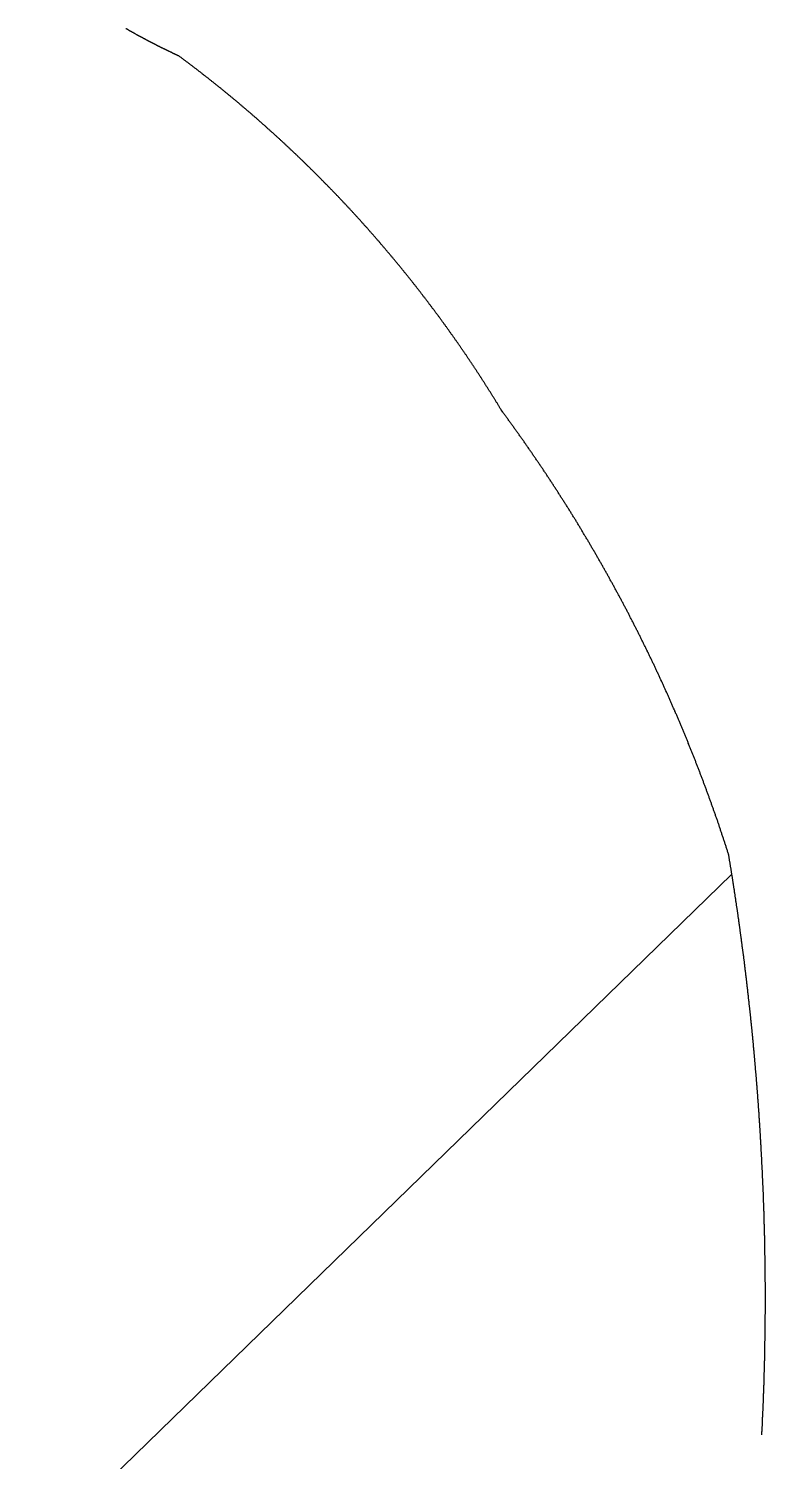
# Model space of a CAD drawing. Header units: millimetres. Extents: x 341926 to 344122, y 7366456 to 7369032.
# Drawn here: x 343825.4 to 343902.1, y 7367059.8 to 7367209.1 of the extents above; entities that cross this region are included whole.
import ezdxf

# ---------------------------------------------------------------- set-up
doc = ezdxf.new("R2010")
doc.units = ezdxf.units.MM
doc.layers.add('ESTRADA DO MORRO GRANDE - 29_12_20 - V12', color=7, linetype='Continuous')

msp = doc.modelspace()

# ---------------------------------------------------------------- linework, layer by layer
at = {"layer": 'ESTRADA DO MORRO GRANDE - 29_12_20 - V12'}
msp.add_lwpolyline([(343901.79, 7367062.52), (343901.79, 7367062.6), (343901.8, 7367062.68), (343901.8, 7367062.76), (343901.8, 7367062.84), (343901.81, 7367062.92), (343901.81, 7367062.99), (343901.82, 7367063.07), (343901.82, 7367063.15), (343901.82, 7367063.23), (343901.83, 7367063.31), (343901.83, 7367063.39), (343901.84, 7367063.47), (343901.84, 7367063.55), (343901.84, 7367063.63), (343901.85, 7367063.71), (343901.85, 7367063.79), (343901.85, 7367063.87), (343901.86, 7367063.95), (343901.86, 7367064.02), (343901.86, 7367064.1), (343901.87, 7367064.18), (343901.87, 7367064.26), (343901.87, 7367064.34), (343901.88, 7367064.42), (343901.88, 7367064.5), (343901.89, 7367064.58), (343901.89, 7367064.66), (343901.89, 7367064.74), (343901.9, 7367064.82), (343901.9, 7367064.9), (343901.9, 7367064.97), (343901.91, 7367065.05), (343901.91, 7367065.13), (343901.91, 7367065.21), (343901.92, 7367065.29), (343901.92, 7367065.37), (343901.92, 7367065.45), (343901.93, 7367065.53), (343901.93, 7367065.61), (343901.93, 7367065.69), (343901.93, 7367065.77), (343901.94, 7367065.85), (343901.94, 7367065.93), (343901.94, 7367066), (343901.95, 7367066.08), (343901.95, 7367066.16), (343901.95, 7367066.24), (343901.96, 7367066.32), (343901.96, 7367066.4), (343901.96, 7367066.48), (343901.96, 7367066.56), (343901.97, 7367066.64), (343901.97, 7367066.72), (343901.97, 7367066.8), (343901.98, 7367066.88), (343901.98, 7367066.96), (343901.98, 7367067.04), (343901.98, 7367067.11), (343901.99, 7367067.19), (343901.99, 7367067.27), (343901.99, 7367067.35), (343901.99, 7367067.43), (343902, 7367067.51), (343902, 7367067.59), (343902, 7367067.67), (343902.01, 7367067.75), (343902.01, 7367067.83), (343902.01, 7367067.91), (343902.01, 7367067.99), (343902.02, 7367068.07), (343902.02, 7367068.15), (343902.02, 7367068.22), (343902.02, 7367068.3), (343902.02, 7367068.38), (343902.03, 7367068.46), (343902.03, 7367068.54), (343902.03, 7367068.62), (343902.03, 7367068.7), (343902.04, 7367068.78), (343902.04, 7367068.86), (343902.04, 7367068.94), (343902.04, 7367069.02), (343902.05, 7367069.1), (343902.05, 7367069.18), (343902.05, 7367069.26), (343902.05, 7367069.34), (343902.05, 7367069.41), (343902.06, 7367069.49), (343902.06, 7367069.57), (343902.06, 7367069.65), (343902.06, 7367069.73), (343902.06, 7367069.81), (343902.07, 7367069.89), (343902.07, 7367069.97), (343902.07, 7367070.05), (343902.07, 7367070.13), (343902.07, 7367070.21), (343902.08, 7367070.29), (343902.08, 7367070.37), (343902.08, 7367070.45), (343902.08, 7367070.53), (343902.08, 7367070.6), (343902.08, 7367070.68), (343902.09, 7367070.76), (343902.09, 7367070.84), (343902.09, 7367070.92), (343902.09, 7367071), (343902.09, 7367071.08), (343902.09, 7367071.16), (343902.1, 7367071.24), (343902.1, 7367071.32), (343902.1, 7367071.4), (343902.1, 7367071.48), (343902.1, 7367071.56), (343902.1, 7367071.64), (343902.1, 7367071.72), (343902.11, 7367071.79), (343902.11, 7367071.87), (343902.11, 7367071.95), (343902.11, 7367072.03), (343902.11, 7367072.11), (343902.11, 7367072.19), (343902.11, 7367072.27), (343902.12, 7367072.35), (343902.12, 7367072.43), (343902.12, 7367072.51), (343902.12, 7367072.59), (343902.12, 7367072.67), (343902.12, 7367072.75), (343902.12, 7367072.83), (343902.12, 7367072.91), (343902.12, 7367072.99), (343902.13, 7367073.06), (343902.13, 7367073.14), (343902.13, 7367073.22), (343902.13, 7367073.3), (343902.13, 7367073.38), (343902.13, 7367073.46), (343902.13, 7367073.54), (343902.13, 7367073.62), (343902.13, 7367073.7), (343902.13, 7367073.78), (343902.13, 7367073.86), (343902.14, 7367073.94), (343902.14, 7367074.02), (343902.14, 7367074.1), (343902.14, 7367074.18), (343902.14, 7367074.26), (343902.14, 7367074.33), (343902.14, 7367074.41), (343902.14, 7367074.49), (343902.14, 7367074.57), (343902.14, 7367074.65), (343902.14, 7367074.73), (343902.14, 7367074.81), (343902.14, 7367074.89), (343902.14, 7367074.97), (343902.14, 7367075.05), (343902.15, 7367075.13), (343902.15, 7367075.21), (343902.15, 7367075.29), (343902.15, 7367075.37), (343902.15, 7367075.45), (343902.15, 7367075.53), (343902.15, 7367075.61), (343902.15, 7367075.68), (343902.15, 7367075.76), (343902.15, 7367075.84), (343902.15, 7367075.92), (343902.15, 7367076), (343902.15, 7367076.08), (343902.15, 7367076.16), (343902.15, 7367076.24), (343902.15, 7367076.32), (343902.15, 7367076.4), (343902.15, 7367076.48), (343902.15, 7367076.56), (343902.15, 7367076.64), (343902.15, 7367076.72), (343902.15, 7367076.8), (343902.15, 7367076.88), (343902.15, 7367076.96), (343902.15, 7367077.04), (343902.15, 7367077.11), (343902.15, 7367077.19), (343902.15, 7367077.27), (343902.15, 7367077.35), (343902.15, 7367077.43), (343902.15, 7367077.51), (343902.15, 7367077.59), (343902.15, 7367077.67), (343902.15, 7367077.75), (343902.15, 7367077.83), (343902.15, 7367077.91), (343902.15, 7367077.99), (343902.15, 7367078.07), (343902.15, 7367078.15), (343902.15, 7367078.23), (343902.15, 7367078.31), (343902.15, 7367078.39), (343902.14, 7367078.46), (343902.14, 7367078.54), (343902.14, 7367078.62), (343902.14, 7367078.7), (343902.14, 7367078.78), (343902.14, 7367078.86), (343902.14, 7367078.94), (343902.14, 7367079.02), (343902.14, 7367079.1), (343902.14, 7367079.18), (343902.14, 7367079.26), (343902.14, 7367079.34), (343902.14, 7367079.42), (343902.14, 7367079.5), (343902.14, 7367079.58), (343902.14, 7367079.66), (343902.13, 7367079.74), (343902.13, 7367079.82), (343902.13, 7367079.89), (343902.13, 7367079.97), (343902.13, 7367080.05), (343902.13, 7367080.13), (343902.13, 7367080.21), (343902.13, 7367080.29), (343902.13, 7367080.37), (343902.13, 7367080.45), (343902.12, 7367080.53), (343902.12, 7367080.61), (343902.12, 7367080.69), (343902.12, 7367080.77), (343902.12, 7367080.85), (343902.12, 7367080.93), (343902.12, 7367081.01), (343902.12, 7367081.09), (343902.12, 7367081.17), (343902.11, 7367081.25), (343902.11, 7367081.32), (343902.11, 7367081.4), (343902.11, 7367081.48), (343902.11, 7367081.56), (343902.11, 7367081.64), (343902.11, 7367081.72), (343902.1, 7367081.8), (343902.1, 7367081.88), (343902.1, 7367081.96), (343902.1, 7367082.04), (343902.1, 7367082.12), (343902.1, 7367082.2), (343902.1, 7367082.28), (343902.09, 7367082.36), (343902.09, 7367082.44), (343902.09, 7367082.52), (343902.09, 7367082.6), (343902.09, 7367082.68), (343902.09, 7367082.75), (343902.08, 7367082.83), (343902.08, 7367082.91), (343902.08, 7367082.99), (343902.08, 7367083.07), (343902.08, 7367083.15), (343902.08, 7367083.23), (343902.07, 7367083.31), (343902.07, 7367083.39), (343902.07, 7367083.47), (343902.07, 7367083.55), (343902.07, 7367083.63), (343902.06, 7367083.71), (343902.06, 7367083.79), (343902.06, 7367083.87), (343902.06, 7367083.95), (343902.06, 7367084.03), (343902.05, 7367084.11), (343902.05, 7367084.18), (343902.05, 7367084.26), (343902.05, 7367084.34), (343902.05, 7367084.42), (343902.04, 7367084.5), (343902.04, 7367084.58), (343902.04, 7367084.66), (343902.04, 7367084.74), (343902.03, 7367084.82), (343902.03, 7367084.9), (343902.03, 7367084.98), (343902.03, 7367085.06), (343902.03, 7367085.14), (343902.02, 7367085.22), (343902.02, 7367085.3), (343902.02, 7367085.38), (343902.02, 7367085.46), (343902.01, 7367085.54), (343902.01, 7367085.61), (343902.01, 7367085.69), (343902.01, 7367085.77), (343902, 7367085.85), (343902, 7367085.93), (343902, 7367086.01), (343902, 7367086.09), (343901.99, 7367086.17), (343901.99, 7367086.25), (343901.99, 7367086.33), (343901.98, 7367086.41), (343901.98, 7367086.49), (343901.98, 7367086.57), (343901.98, 7367086.65), (343901.97, 7367086.73), (343901.97, 7367086.81), (343901.97, 7367086.89), (343901.97, 7367086.97), (343901.96, 7367087.04), (343901.96, 7367087.12), (343901.96, 7367087.2), (343901.95, 7367087.28), (343901.95, 7367087.36), (343901.95, 7367087.44), (343901.94, 7367087.52), (343901.94, 7367087.6), (343901.94, 7367087.68), (343901.94, 7367087.76), (343901.93, 7367087.84), (343901.93, 7367087.92), (343901.93, 7367088), (343901.92, 7367088.08), (343901.92, 7367088.16), (343901.92, 7367088.24), (343901.91, 7367088.32), (343901.91, 7367088.39), (343901.91, 7367088.47), (343901.9, 7367088.55), (343901.9, 7367088.63), (343901.9, 7367088.71), (343901.89, 7367088.79), (343901.89, 7367088.87), (343901.89, 7367088.95), (343901.88, 7367089.03), (343901.88, 7367089.11), (343901.88, 7367089.19), (343901.87, 7367089.27), (343901.87, 7367089.35), (343901.86, 7367089.43), (343901.86, 7367089.51), (343901.86, 7367089.59), (343901.85, 7367089.67), (343901.85, 7367089.74), (343901.85, 7367089.82), (343901.84, 7367089.9), (343901.84, 7367089.98), (343901.84, 7367090.06), (343901.83, 7367090.14), (343901.83, 7367090.22), (343901.82, 7367090.3), (343901.82, 7367090.38), (343901.82, 7367090.46), (343901.81, 7367090.54), (343901.81, 7367090.62), (343901.8, 7367090.7), (343901.8, 7367090.78), (343901.8, 7367090.86), (343901.79, 7367090.94), (343901.79, 7367091.01), (343901.78, 7367091.09), (343901.78, 7367091.17), (343901.78, 7367091.25), (343901.77, 7367091.33), (343901.77, 7367091.41), (343901.76, 7367091.49), (343901.76, 7367091.57), (343901.76, 7367091.65), (343901.75, 7367091.73), (343901.75, 7367091.81), (343901.74, 7367091.89), (343901.74, 7367091.97), (343901.73, 7367092.05), (343901.73, 7367092.13), (343901.73, 7367092.21), (343901.72, 7367092.28), (343901.72, 7367092.36), (343901.71, 7367092.44), (343901.71, 7367092.52), (343901.7, 7367092.6), (343901.7, 7367092.68), (343901.69, 7367092.76), (343901.69, 7367092.84), (343901.69, 7367092.92), (343901.68, 7367093), (343901.68, 7367093.08), (343901.67, 7367093.16), (343901.67, 7367093.24), (343901.66, 7367093.32), (343901.66, 7367093.4), (343901.65, 7367093.48), (343901.65, 7367093.55), (343901.64, 7367093.63), (343901.64, 7367093.71), (343901.63, 7367093.79), (343901.63, 7367093.87), (343901.62, 7367093.95), (343901.62, 7367094.03), (343901.61, 7367094.11), (343901.61, 7367094.19), (343901.6, 7367094.27), (343901.6, 7367094.35), (343901.6, 7367094.43), (343901.59, 7367094.51), (343901.58, 7367094.59), (343901.58, 7367094.67), (343901.57, 7367094.74), (343901.57, 7367094.82), (343901.56, 7367094.9), (343901.56, 7367094.98), (343901.55, 7367095.06), (343901.55, 7367095.14), (343901.54, 7367095.22), (343901.54, 7367095.3), (343901.53, 7367095.38), (343901.53, 7367095.46), (343901.52, 7367095.54), (343901.52, 7367095.62), (343901.51, 7367095.7), (343901.51, 7367095.78), (343901.5, 7367095.86), (343901.5, 7367095.93), (343901.49, 7367096.01), (343901.49, 7367096.09), (343901.48, 7367096.17), (343901.47, 7367096.25), (343901.47, 7367096.33), (343901.46, 7367096.41), (343901.46, 7367096.49), (343901.45, 7367096.57), (343901.45, 7367096.65), (343901.44, 7367096.73), (343901.44, 7367096.81), (343901.43, 7367096.89), (343901.42, 7367096.97), (343901.42, 7367097.04), (343901.41, 7367097.12), (343901.41, 7367097.2), (343901.4, 7367097.28), (343901.39, 7367097.36), (343901.39, 7367097.44), (343901.38, 7367097.52), (343901.38, 7367097.6), (343901.37, 7367097.68), (343901.37, 7367097.76), (343901.36, 7367097.84), (343901.35, 7367097.92), (343901.35, 7367098), (343901.34, 7367098.07), (343901.34, 7367098.15), (343901.33, 7367098.23), (343901.32, 7367098.31), (343901.32, 7367098.39), (343901.31, 7367098.47), (343901.31, 7367098.55), (343901.3, 7367098.63), (343901.29, 7367098.71), (343901.29, 7367098.79), (343901.28, 7367098.87), (343901.27, 7367098.95), (343901.27, 7367099.03), (343901.26, 7367099.11), (343901.26, 7367099.18), (343901.25, 7367099.26), (343901.24, 7367099.34), (343901.24, 7367099.42), (343901.23, 7367099.5), (343901.22, 7367099.58), (343901.22, 7367099.66), (343901.21, 7367099.74), (343901.2, 7367099.82), (343901.2, 7367099.9), (343901.19, 7367099.98), (343901.18, 7367100.06), (343901.18, 7367100.13), (343901.17, 7367100.21), (343901.16, 7367100.29), (343901.16, 7367100.37), (343901.15, 7367100.45), (343901.14, 7367100.53), (343901.14, 7367100.61), (343901.13, 7367100.69), (343901.12, 7367100.77), (343901.12, 7367100.85), (343901.11, 7367100.93), (343901.1, 7367101.01), (343901.1, 7367101.09), (343901.09, 7367101.16), (343901.08, 7367101.24), (343901.08, 7367101.32), (343901.07, 7367101.4), (343901.06, 7367101.48), (343901.06, 7367101.56), (343901.05, 7367101.64), (343901.04, 7367101.72), (343901.03, 7367101.8), (343901.03, 7367101.88), (343901.02, 7367101.96), (343901.01, 7367102.04), (343901.01, 7367102.11), (343901, 7367102.19), (343900.99, 7367102.27), (343900.98, 7367102.35), (343900.98, 7367102.43), (343900.97, 7367102.51), (343900.96, 7367102.59), (343900.95, 7367102.67), (343900.95, 7367102.75), (343900.94, 7367102.83), (343900.93, 7367102.91), (343900.93, 7367102.98), (343900.92, 7367103.06), (343900.91, 7367103.14), (343900.9, 7367103.22), (343900.9, 7367103.3), (343900.89, 7367103.38), (343900.88, 7367103.46), (343900.87, 7367103.54), (343900.87, 7367103.62), (343900.86, 7367103.7), (343900.85, 7367103.78), (343900.84, 7367103.85), (343900.83, 7367103.93), (343900.83, 7367104.01), (343900.82, 7367104.09), (343900.81, 7367104.17), (343900.8, 7367104.25), (343900.8, 7367104.33), (343900.79, 7367104.41), (343900.78, 7367104.49), (343900.77, 7367104.57), (343900.76, 7367104.65), (343900.76, 7367104.72), (343900.75, 7367104.8), (343900.74, 7367104.88), (343900.73, 7367104.96), (343900.73, 7367105.04), (343900.72, 7367105.12), (343900.71, 7367105.2), (343900.7, 7367105.28), (343900.69, 7367105.36), (343900.68, 7367105.44), (343900.68, 7367105.52), (343900.67, 7367105.59), (343900.66, 7367105.67), (343900.65, 7367105.75), (343900.64, 7367105.83), (343900.64, 7367105.91), (343900.63, 7367105.99), (343900.62, 7367106.07), (343900.61, 7367106.15), (343900.6, 7367106.23), (343900.59, 7367106.31), (343900.59, 7367106.38), (343900.58, 7367106.46), (343900.57, 7367106.54), (343900.56, 7367106.62), (343900.55, 7367106.7), (343900.54, 7367106.78), (343900.54, 7367106.86), (343900.53, 7367106.94), (343900.52, 7367107.02), (343900.51, 7367107.1), (343900.5, 7367107.17), (343900.49, 7367107.25), (343900.48, 7367107.33), (343900.48, 7367107.41), (343900.47, 7367107.49), (343900.46, 7367107.57), (343900.45, 7367107.65), (343900.44, 7367107.73), (343900.43, 7367107.81), (343900.42, 7367107.88), (343900.41, 7367107.96), (343900.41, 7367108.04), (343900.4, 7367108.12), (343900.39, 7367108.2), (343900.38, 7367108.28), (343900.37, 7367108.36), (343900.36, 7367108.44), (343900.35, 7367108.52), (343900.34, 7367108.6), (343900.33, 7367108.67), (343900.32, 7367108.75), (343900.32, 7367108.83), (343900.31, 7367108.91), (343900.3, 7367108.99), (343900.29, 7367109.07), (343900.28, 7367109.15), (343900.27, 7367109.23), (343900.26, 7367109.31), (343900.25, 7367109.38), (343900.24, 7367109.46), (343900.23, 7367109.54), (343900.22, 7367109.62), (343900.21, 7367109.7), (343900.21, 7367109.78), (343900.2, 7367109.86), (343900.19, 7367109.94), (343900.18, 7367110.02), (343900.17, 7367110.09), (343900.16, 7367110.17), (343900.15, 7367110.25), (343900.14, 7367110.33), (343900.13, 7367110.41), (343900.12, 7367110.49), (343900.11, 7367110.57), (343900.1, 7367110.65), (343900.09, 7367110.72), (343900.08, 7367110.8), (343900.07, 7367110.88), (343900.06, 7367110.96), (343900.05, 7367111.04), (343900.04, 7367111.12), (343900.03, 7367111.2), (343900.02, 7367111.28), (343900.01, 7367111.36), (343900, 7367111.43), (343900, 7367111.51), (343899.99, 7367111.59), (343899.98, 7367111.67), (343899.97, 7367111.75), (343899.96, 7367111.83), (343899.95, 7367111.91), (343899.94, 7367111.99), (343899.93, 7367112.06), (343899.92, 7367112.14), (343899.91, 7367112.22), (343899.9, 7367112.3), (343899.89, 7367112.38), (343899.88, 7367112.46), (343899.87, 7367112.54), (343899.86, 7367112.62), (343899.85, 7367112.69), (343899.84, 7367112.77), (343899.83, 7367112.85), (343899.81, 7367112.93), (343899.8, 7367113.01), (343899.79, 7367113.09), (343899.78, 7367113.17), (343899.77, 7367113.25), (343899.76, 7367113.32), (343899.75, 7367113.4), (343899.74, 7367113.48), (343899.73, 7367113.56), (343899.72, 7367113.64), (343899.71, 7367113.72), (343899.7, 7367113.8), (343899.69, 7367113.87), (343899.68, 7367113.95), (343899.67, 7367114.03), (343899.66, 7367114.11), (343899.65, 7367114.19), (343899.64, 7367114.27), (343899.63, 7367114.35), (343899.62, 7367114.43), (343899.61, 7367114.5), (343899.6, 7367114.58), (343899.58, 7367114.66), (343899.57, 7367114.74), (343899.56, 7367114.82), (343899.55, 7367114.9), (343899.54, 7367114.98), (343899.53, 7367115.05), (343899.52, 7367115.13), (343899.51, 7367115.21), (343899.5, 7367115.29), (343899.49, 7367115.37), (343899.48, 7367115.45), (343899.47, 7367115.53), (343899.45, 7367115.61), (343899.44, 7367115.68), (343899.43, 7367115.76), (343899.42, 7367115.84), (343899.41, 7367115.92), (343899.4, 7367116), (343899.39, 7367116.08), (343899.38, 7367116.16), (343899.37, 7367116.23), (343899.36, 7367116.31), (343899.34, 7367116.39), (343899.33, 7367116.47), (343899.32, 7367116.55), (343899.31, 7367116.63), (343899.3, 7367116.71), (343899.29, 7367116.78), (343899.28, 7367116.86), (343899.27, 7367116.94), (343899.25, 7367117.02), (343899.24, 7367117.1), (343899.23, 7367117.18), (343899.22, 7367117.25), (343899.21, 7367117.33), (343899.2, 7367117.41), (343899.19, 7367117.49), (343899.17, 7367117.57), (343899.16, 7367117.65), (343899.15, 7367117.73), (343899.14, 7367117.8), (343899.13, 7367117.88), (343899.12, 7367117.96), (343899.1, 7367118.04), (343899.09, 7367118.12), (343899.08, 7367118.2), (343899.07, 7367118.27), (343899.06, 7367118.35), (343899.05, 7367118.43), (343899.03, 7367118.51), (343899.02, 7367118.59), (343899.01, 7367118.67), (343899, 7367118.75), (343898.99, 7367118.82), (343898.98, 7367118.9), (343898.96, 7367118.98), (343898.95, 7367119.06), (343898.94, 7367119.14), (343898.93, 7367119.22), (343898.92, 7367119.29), (343898.9, 7367119.37), (343898.89, 7367119.45), (343898.88, 7367119.53), (343898.87, 7367119.61), (343898.86, 7367119.69), (343898.84, 7367119.76), (343898.83, 7367119.84), (343898.82, 7367119.92), (343898.81, 7367120), (343898.79, 7367120.08), (343898.78, 7367120.16), (343898.77, 7367120.23), (343898.76, 7367120.31), (343898.75, 7367120.39), (343898.73, 7367120.47), (343898.72, 7367120.55), (343898.71, 7367120.63), (343898.7, 7367120.7), (343898.68, 7367120.78), (343898.67, 7367120.86), (343898.66, 7367120.94), (343898.65, 7367121.02), (343898.63, 7367121.1), (343898.62, 7367121.17), (343898.61, 7367121.25), (343898.6, 7367121.33), (343898.58, 7367121.41), (343898.57, 7367121.49), (343898.56, 7367121.57), (343898.55, 7367121.64), (343898.53, 7367121.72), (343898.52, 7367121.8), (343898.51, 7367121.88), (343898.49, 7367121.96), (343898.48, 7367122.04), (343898.47, 7367122.11), (343898.46, 7367122.19), (343898.44, 7367122.27), (343898.43, 7367122.35), (343898.42, 7367122.43), (343898.41, 7367122.51), (343898.39, 7367122.58), (343898.38, 7367122.66), (343898.37, 7367122.74), (343898.35, 7367122.82), (343898.34, 7367122.9), (343898.33, 7367122.97), (343898.33, 7367122.98), (343898.32, 7367122.99), (343898.32, 7367122.99), (343898.32, 7367122.99), (343898.32, 7367122.99), (343898.32, 7367123), (343898.31, 7367123.03), (343898.3, 7367123.07), (343898.27, 7367123.15), (343898.25, 7367123.24), (343898.22, 7367123.32), (343898.19, 7367123.41), (343898.16, 7367123.49), (343898.14, 7367123.58), (343898.11, 7367123.66), (343898.08, 7367123.75), (343898.05, 7367123.83), (343898.03, 7367123.92), (343898, 7367124), (343897.97, 7367124.09), (343897.94, 7367124.17), (343897.92, 7367124.26), (343897.89, 7367124.34), (343897.86, 7367124.43), (343897.83, 7367124.51), (343897.8, 7367124.6), (343897.78, 7367124.68), (343897.75, 7367124.77), (343897.72, 7367124.85), (343897.69, 7367124.94), (343897.66, 7367125.02), (343897.63, 7367125.11), (343897.61, 7367125.19), (343897.58, 7367125.28), (343897.55, 7367125.36), (343897.52, 7367125.44), (343897.49, 7367125.53), (343897.46, 7367125.61), (343897.44, 7367125.7), (343897.41, 7367125.78), (343897.38, 7367125.87), (343897.35, 7367125.95), (343897.32, 7367126.04), (343897.29, 7367126.12), (343897.26, 7367126.21), (343897.23, 7367126.29), (343897.2, 7367126.38), (343897.18, 7367126.46), (343897.15, 7367126.55), (343897.12, 7367126.63), (343897.09, 7367126.71), (343897.06, 7367126.8), (343897.03, 7367126.88), (343897, 7367126.97), (343896.97, 7367127.05), (343896.94, 7367127.14), (343896.91, 7367127.22), (343896.88, 7367127.31), (343896.85, 7367127.39), (343896.82, 7367127.47), (343896.79, 7367127.56), (343896.76, 7367127.64), (343896.73, 7367127.73), (343896.7, 7367127.81), (343896.67, 7367127.9), (343896.64, 7367127.98), (343896.61, 7367128.07), (343896.58, 7367128.15), (343896.55, 7367128.23), (343896.52, 7367128.32), (343896.49, 7367128.4), (343896.46, 7367128.49), (343896.43, 7367128.57), (343896.4, 7367128.66), (343896.37, 7367128.74), (343896.34, 7367128.82), (343896.31, 7367128.91), (343896.28, 7367128.99), (343896.25, 7367129.08), (343896.22, 7367129.16), (343896.19, 7367129.24), (343896.16, 7367129.33), (343896.13, 7367129.41), (343896.1, 7367129.5), (343896.06, 7367129.58), (343896.03, 7367129.66), (343896, 7367129.75), (343895.97, 7367129.83), (343895.94, 7367129.92), (343895.91, 7367130), (343895.88, 7367130.09), (343895.85, 7367130.17), (343895.82, 7367130.25), (343895.78, 7367130.34), (343895.75, 7367130.42), (343895.72, 7367130.5), (343895.69, 7367130.59), (343895.66, 7367130.67), (343895.63, 7367130.76), (343895.6, 7367130.84), (343895.56, 7367130.92), (343895.53, 7367131.01), (343895.5, 7367131.09), (343895.47, 7367131.18), (343895.44, 7367131.26), (343895.4, 7367131.34), (343895.37, 7367131.43), (343895.34, 7367131.51), (343895.31, 7367131.59), (343895.28, 7367131.68), (343895.24, 7367131.76), (343895.21, 7367131.85), (343895.18, 7367131.93), (343895.15, 7367132.01), (343895.12, 7367132.1), (343895.08, 7367132.18), (343895.05, 7367132.26), (343895.02, 7367132.35), (343894.99, 7367132.43), (343894.95, 7367132.51), (343894.92, 7367132.6), (343894.89, 7367132.68), (343894.86, 7367132.76), (343894.82, 7367132.85), (343894.79, 7367132.93), (343894.76, 7367133.01), (343894.72, 7367133.1), (343894.69, 7367133.18), (343894.66, 7367133.27), (343894.62, 7367133.35), (343894.59, 7367133.43), (343894.56, 7367133.52), (343894.53, 7367133.6), (343894.49, 7367133.68), (343894.46, 7367133.77), (343894.43, 7367133.85), (343894.39, 7367133.93), (343894.36, 7367134.01), (343894.33, 7367134.1), (343894.29, 7367134.18), (343894.26, 7367134.26), (343894.22, 7367134.35), (343894.19, 7367134.43), (343894.16, 7367134.51), (343894.12, 7367134.6), (343894.09, 7367134.68), (343894.06, 7367134.76), (343894.02, 7367134.85), (343893.99, 7367134.93), (343893.95, 7367135.01), (343893.92, 7367135.1), (343893.89, 7367135.18), (343893.85, 7367135.26), (343893.82, 7367135.34), (343893.78, 7367135.43), (343893.75, 7367135.51), (343893.71, 7367135.59), (343893.68, 7367135.68), (343893.65, 7367135.76), (343893.61, 7367135.84), (343893.58, 7367135.92), (343893.54, 7367136.01), (343893.51, 7367136.09), (343893.47, 7367136.17), (343893.44, 7367136.26), (343893.4, 7367136.34), (343893.37, 7367136.42), (343893.33, 7367136.5), (343893.3, 7367136.59), (343893.26, 7367136.67), (343893.23, 7367136.75), (343893.19, 7367136.84), (343893.16, 7367136.92), (343893.12, 7367137), (343893.09, 7367137.08), (343893.05, 7367137.17), (343893.02, 7367137.25), (343892.98, 7367137.33), (343892.95, 7367137.41), (343892.91, 7367137.5), (343892.88, 7367137.58), (343892.84, 7367137.66), (343892.8, 7367137.74), (343892.77, 7367137.83), (343892.73, 7367137.91), (343892.7, 7367137.99), (343892.66, 7367138.07), (343892.63, 7367138.15), (343892.59, 7367138.24), (343892.55, 7367138.32), (343892.52, 7367138.4), (343892.48, 7367138.48), (343892.45, 7367138.57), (343892.41, 7367138.65), (343892.37, 7367138.73), (343892.34, 7367138.81), (343892.3, 7367138.9), (343892.27, 7367138.98), (343892.23, 7367139.06), (343892.19, 7367139.14), (343892.16, 7367139.22), (343892.12, 7367139.31), (343892.08, 7367139.39), (343892.05, 7367139.47), (343892.01, 7367139.55), (343891.97, 7367139.63), (343891.94, 7367139.72), (343891.9, 7367139.8), (343891.86, 7367139.88), (343891.83, 7367139.96), (343891.79, 7367140.04), (343891.75, 7367140.13), (343891.72, 7367140.21), (343891.68, 7367140.29), (343891.64, 7367140.37), (343891.6, 7367140.45), (343891.57, 7367140.53), (343891.53, 7367140.62), (343891.49, 7367140.7), (343891.45, 7367140.78), (343891.42, 7367140.86), (343891.38, 7367140.94), (343891.34, 7367141.03), (343891.31, 7367141.11), (343891.27, 7367141.19), (343891.23, 7367141.27), (343891.19, 7367141.35), (343891.15, 7367141.43), (343891.12, 7367141.51), (343891.08, 7367141.6), (343891.04, 7367141.68), (343891, 7367141.76), (343890.97, 7367141.84), (343890.93, 7367141.92), (343890.89, 7367142), (343890.85, 7367142.09), (343890.81, 7367142.17), (343890.78, 7367142.25), (343890.74, 7367142.33), (343890.7, 7367142.41), (343890.66, 7367142.49), (343890.62, 7367142.57), (343890.58, 7367142.65), (343890.55, 7367142.74), (343890.51, 7367142.82), (343890.47, 7367142.9), (343890.43, 7367142.98), (343890.39, 7367143.06), (343890.35, 7367143.14), (343890.31, 7367143.22), (343890.27, 7367143.3), (343890.24, 7367143.38), (343890.2, 7367143.47), (343890.16, 7367143.55), (343890.12, 7367143.63), (343890.08, 7367143.71), (343890.04, 7367143.79), (343890, 7367143.87), (343889.96, 7367143.95), (343889.92, 7367144.03), (343889.88, 7367144.11), (343889.85, 7367144.19), (343889.81, 7367144.28), (343889.77, 7367144.36), (343889.73, 7367144.44), (343889.69, 7367144.52), (343889.65, 7367144.6), (343889.61, 7367144.68), (343889.57, 7367144.76), (343889.53, 7367144.84), (343889.49, 7367144.92), (343889.45, 7367145), (343889.41, 7367145.08), (343889.37, 7367145.16), (343889.33, 7367145.24), (343889.29, 7367145.32), (343889.25, 7367145.4), (343889.21, 7367145.48), (343889.17, 7367145.57), (343889.13, 7367145.65), (343889.09, 7367145.73), (343889.05, 7367145.81), (343889.01, 7367145.89), (343888.97, 7367145.97), (343888.93, 7367146.05), (343888.89, 7367146.13), (343888.85, 7367146.21), (343888.81, 7367146.29), (343888.77, 7367146.37), (343888.73, 7367146.45), (343888.69, 7367146.53), (343888.65, 7367146.61), (343888.61, 7367146.69), (343888.56, 7367146.77), (343888.52, 7367146.85), (343888.48, 7367146.93), (343888.44, 7367147.01), (343888.4, 7367147.09), (343888.36, 7367147.17), (343888.32, 7367147.25), (343888.28, 7367147.33), (343888.24, 7367147.41), (343888.2, 7367147.49), (343888.15, 7367147.57), (343888.11, 7367147.65), (343888.07, 7367147.73), (343888.03, 7367147.81), (343887.99, 7367147.89), (343887.95, 7367147.97), (343887.91, 7367148.05), (343887.87, 7367148.13), (343887.82, 7367148.21), (343887.78, 7367148.29), (343887.74, 7367148.37), (343887.7, 7367148.45), (343887.66, 7367148.53), (343887.62, 7367148.61), (343887.57, 7367148.69), (343887.53, 7367148.77), (343887.49, 7367148.85), (343887.45, 7367148.92), (343887.41, 7367149), (343887.36, 7367149.08), (343887.32, 7367149.16), (343887.28, 7367149.24), (343887.24, 7367149.32), (343887.19, 7367149.4), (343887.15, 7367149.48), (343887.11, 7367149.56), (343887.07, 7367149.64), (343887.03, 7367149.72), (343886.98, 7367149.8), (343886.94, 7367149.88), (343886.9, 7367149.96), (343886.86, 7367150.04), (343886.81, 7367150.11), (343886.77, 7367150.19), (343886.73, 7367150.27), (343886.68, 7367150.35), (343886.64, 7367150.43), (343886.6, 7367150.51), (343886.56, 7367150.59), (343886.51, 7367150.67), (343886.47, 7367150.75), (343886.43, 7367150.83), (343886.38, 7367150.9), (343886.34, 7367150.98), (343886.3, 7367151.06), (343886.25, 7367151.14), (343886.21, 7367151.22), (343886.17, 7367151.3), (343886.12, 7367151.38), (343886.08, 7367151.46), (343886.04, 7367151.53), (343885.99, 7367151.61), (343885.95, 7367151.69), (343885.91, 7367151.77), (343885.86, 7367151.85), (343885.82, 7367151.93), (343885.78, 7367152.01), (343885.73, 7367152.08), (343885.69, 7367152.16), (343885.65, 7367152.24), (343885.6, 7367152.32), (343885.56, 7367152.4), (343885.51, 7367152.48), (343885.47, 7367152.56), (343885.43, 7367152.63), (343885.38, 7367152.71), (343885.34, 7367152.79), (343885.29, 7367152.87), (343885.25, 7367152.95), (343885.2, 7367153.02), (343885.16, 7367153.1), (343885.12, 7367153.18), (343885.07, 7367153.26), (343885.03, 7367153.34), (343884.98, 7367153.42), (343884.94, 7367153.49), (343884.89, 7367153.57), (343884.85, 7367153.65), (343884.8, 7367153.73), (343884.76, 7367153.81), (343884.72, 7367153.88), (343884.67, 7367153.96), (343884.63, 7367154.04), (343884.58, 7367154.12), (343884.54, 7367154.19), (343884.49, 7367154.27), (343884.45, 7367154.35), (343884.4, 7367154.43), (343884.36, 7367154.51), (343884.31, 7367154.58), (343884.27, 7367154.66), (343884.22, 7367154.74), (343884.17, 7367154.82), (343884.13, 7367154.89), (343884.08, 7367154.97), (343884.04, 7367155.05), (343883.99, 7367155.13), (343883.95, 7367155.2), (343883.9, 7367155.28), (343883.86, 7367155.36), (343883.81, 7367155.44), (343883.77, 7367155.51), (343883.72, 7367155.59), (343883.67, 7367155.67), (343883.63, 7367155.75), (343883.58, 7367155.82), (343883.54, 7367155.9), (343883.49, 7367155.98), (343883.45, 7367156.05), (343883.4, 7367156.13), (343883.35, 7367156.21), (343883.31, 7367156.29), (343883.26, 7367156.36), (343883.21, 7367156.44), (343883.17, 7367156.52), (343883.12, 7367156.59), (343883.08, 7367156.67), (343883.03, 7367156.75), (343882.98, 7367156.82), (343882.94, 7367156.9), (343882.89, 7367156.98), (343882.84, 7367157.05), (343882.8, 7367157.13), (343882.75, 7367157.21), (343882.7, 7367157.28), (343882.66, 7367157.36), (343882.61, 7367157.44), (343882.56, 7367157.51), (343882.52, 7367157.59), (343882.47, 7367157.67), (343882.42, 7367157.74), (343882.38, 7367157.82), (343882.33, 7367157.9), (343882.28, 7367157.97), (343882.24, 7367158.05), (343882.19, 7367158.13), (343882.14, 7367158.2), (343882.09, 7367158.28), (343882.05, 7367158.36), (343882, 7367158.43), (343881.95, 7367158.51), (343881.91, 7367158.58), (343881.86, 7367158.66), (343881.81, 7367158.74), (343881.76, 7367158.81), (343881.72, 7367158.89), (343881.67, 7367158.97), (343881.62, 7367159.04), (343881.57, 7367159.12), (343881.52, 7367159.19), (343881.48, 7367159.27), (343881.43, 7367159.35), (343881.38, 7367159.42), (343881.33, 7367159.5), (343881.29, 7367159.57), (343881.24, 7367159.65), (343881.19, 7367159.72), (343881.14, 7367159.8), (343881.09, 7367159.88), (343881.05, 7367159.95), (343881, 7367160.03), (343880.95, 7367160.1), (343880.9, 7367160.18), (343880.85, 7367160.25), (343880.8, 7367160.33), (343880.76, 7367160.41), (343880.71, 7367160.48), (343880.66, 7367160.56), (343880.61, 7367160.63), (343880.56, 7367160.71), (343880.51, 7367160.78), (343880.47, 7367160.86), (343880.42, 7367160.93), (343880.37, 7367161.01), (343880.32, 7367161.08), (343880.27, 7367161.16), (343880.22, 7367161.23), (343880.17, 7367161.31), (343880.12, 7367161.39), (343880.08, 7367161.46), (343880.03, 7367161.54), (343879.98, 7367161.61), (343879.93, 7367161.69), (343879.88, 7367161.76), (343879.83, 7367161.84), (343879.78, 7367161.91), (343879.73, 7367161.99), (343879.68, 7367162.06), (343879.63, 7367162.13), (343879.58, 7367162.21), (343879.53, 7367162.28), (343879.48, 7367162.36), (343879.44, 7367162.43), (343879.39, 7367162.51), (343879.34, 7367162.58), (343879.29, 7367162.66), (343879.24, 7367162.73), (343879.19, 7367162.81), (343879.14, 7367162.88), (343879.09, 7367162.96), (343879.04, 7367163.03), (343878.99, 7367163.11), (343878.94, 7367163.18), (343878.89, 7367163.25), (343878.84, 7367163.33), (343878.79, 7367163.4), (343878.74, 7367163.48), (343878.69, 7367163.55), (343878.64, 7367163.63), (343878.59, 7367163.7), (343878.54, 7367163.77), (343878.49, 7367163.85), (343878.44, 7367163.92), (343878.39, 7367164), (343878.34, 7367164.07), (343878.29, 7367164.14), (343878.24, 7367164.22), (343878.19, 7367164.29), (343878.14, 7367164.37), (343878.09, 7367164.44), (343878.03, 7367164.51), (343877.98, 7367164.59), (343877.93, 7367164.66), (343877.88, 7367164.74), (343877.83, 7367164.81), (343877.78, 7367164.88), (343877.73, 7367164.96), (343877.68, 7367165.03), (343877.63, 7367165.1), (343877.58, 7367165.18), (343877.53, 7367165.25), (343877.48, 7367165.32), (343877.42, 7367165.4), (343877.37, 7367165.47), (343877.32, 7367165.55), (343877.27, 7367165.62), (343877.22, 7367165.69), (343877.17, 7367165.77), (343877.12, 7367165.84), (343877.07, 7367165.91), (343877.01, 7367165.99), (343876.96, 7367166.06), (343876.91, 7367166.13), (343876.86, 7367166.2), (343876.81, 7367166.28), (343876.76, 7367166.35), (343876.71, 7367166.42), (343876.65, 7367166.5), (343876.6, 7367166.57), (343876.55, 7367166.64), (343876.5, 7367166.72), (343876.45, 7367166.79), (343876.4, 7367166.86), (343876.34, 7367166.93), (343876.29, 7367167.01), (343876.24, 7367167.08), (343876.19, 7367167.15), (343876.14, 7367167.23), (343876.08, 7367167.3), (343876.03, 7367167.37), (343875.98, 7367167.44), (343875.93, 7367167.52), (343875.87, 7367167.59), (343875.82, 7367167.66), (343875.77, 7367167.73), (343875.72, 7367167.81), (343875.67, 7367167.88), (343875.61, 7367167.95), (343875.56, 7367168.02), (343875.51, 7367168.1), (343875.46, 7367168.17), (343875.4, 7367168.24), (343875.35, 7367168.31), (343875.3, 7367168.38), (343875.25, 7367168.46), (343875.19, 7367168.53), (343875.14, 7367168.6), (343875.09, 7367168.67), (343875.03, 7367168.74), (343874.98, 7367168.82), (343874.93, 7367168.89), (343874.88, 7367168.96), (343874.82, 7367169.03), (343874.77, 7367169.1), (343874.72, 7367169.18), (343874.69, 7367169.21), (343874.69, 7367169.21), (343874.69, 7367169.21), (343874.69, 7367169.21), (343874.69, 7367169.22), (343874.68, 7367169.22), (343874.68, 7367169.23), (343874.67, 7367169.24), (343874.63, 7367169.31), (343874.6, 7367169.37), (343874.56, 7367169.43), (343874.52, 7367169.49), (343874.48, 7367169.55), (343874.45, 7367169.61), (343874.41, 7367169.68), (343874.37, 7367169.74), (343874.33, 7367169.8), (343874.29, 7367169.86), (343874.26, 7367169.92), (343874.22, 7367169.99), (343874.18, 7367170.05), (343874.14, 7367170.11), (343874.1, 7367170.17), (343874.07, 7367170.23), (343874.03, 7367170.29), (343873.99, 7367170.36), (343873.95, 7367170.42), (343873.91, 7367170.48), (343873.88, 7367170.54), (343873.84, 7367170.6), (343873.8, 7367170.66), (343873.76, 7367170.73), (343873.72, 7367170.79), (343873.68, 7367170.85), (343873.65, 7367170.91), (343873.61, 7367170.97), (343873.57, 7367171.03), (343873.53, 7367171.1), (343873.49, 7367171.16), (343873.45, 7367171.22), (343873.41, 7367171.28), (343873.38, 7367171.34), (343873.34, 7367171.4), (343873.3, 7367171.46), (343873.26, 7367171.53), (343873.22, 7367171.59), (343873.18, 7367171.65), (343873.14, 7367171.71), (343873.1, 7367171.77), (343873.06, 7367171.83), (343873.03, 7367171.89), (343872.99, 7367171.95), (343872.95, 7367172.02), (343872.91, 7367172.08), (343872.87, 7367172.14), (343872.83, 7367172.2), (343872.79, 7367172.26), (343872.75, 7367172.32), (343872.71, 7367172.38), (343872.67, 7367172.44), (343872.63, 7367172.5), (343872.59, 7367172.57), (343872.55, 7367172.63), (343872.51, 7367172.69), (343872.48, 7367172.75), (343872.44, 7367172.81), (343872.4, 7367172.87), (343872.36, 7367172.93), (343872.32, 7367172.99), (343872.28, 7367173.05), (343872.24, 7367173.11), (343872.2, 7367173.17), (343872.16, 7367173.24), (343872.12, 7367173.3), (343872.08, 7367173.36), (343872.04, 7367173.42), (343872, 7367173.48), (343871.96, 7367173.54), (343871.92, 7367173.6), (343871.88, 7367173.66), (343871.84, 7367173.72), (343871.8, 7367173.78), (343871.76, 7367173.84), (343871.72, 7367173.9), (343871.68, 7367173.96), (343871.64, 7367174.02), (343871.6, 7367174.08), (343871.56, 7367174.15), (343871.52, 7367174.21), (343871.47, 7367174.27), (343871.43, 7367174.33), (343871.39, 7367174.39), (343871.35, 7367174.45), (343871.31, 7367174.51), (343871.27, 7367174.57), (343871.23, 7367174.63), (343871.19, 7367174.69), (343871.15, 7367174.75), (343871.11, 7367174.81), (343871.07, 7367174.87), (343871.03, 7367174.93), (343870.99, 7367174.99), (343870.95, 7367175.05), (343870.9, 7367175.11), (343870.86, 7367175.17), (343870.82, 7367175.23), (343870.78, 7367175.29), (343870.74, 7367175.35), (343870.7, 7367175.41), (343870.66, 7367175.47), (343870.62, 7367175.53), (343870.58, 7367175.59), (343870.53, 7367175.65), (343870.49, 7367175.71), (343870.45, 7367175.77), (343870.41, 7367175.83), (343870.37, 7367175.89), (343870.33, 7367175.95), (343870.29, 7367176.01), (343870.25, 7367176.07), (343870.2, 7367176.13), (343870.16, 7367176.19), (343870.12, 7367176.25), (343870.08, 7367176.31), (343870.04, 7367176.37), (343870, 7367176.43), (343869.95, 7367176.49), (343869.91, 7367176.55), (343869.87, 7367176.61), (343869.83, 7367176.67), (343869.79, 7367176.73), (343869.74, 7367176.79), (343869.7, 7367176.85), (343869.66, 7367176.91), (343869.62, 7367176.97), (343869.58, 7367177.03), (343869.53, 7367177.08), (343869.49, 7367177.14), (343869.45, 7367177.2), (343869.41, 7367177.26), (343869.37, 7367177.32), (343869.32, 7367177.38), (343869.28, 7367177.44), (343869.24, 7367177.5), (343869.2, 7367177.56), (343869.15, 7367177.62), (343869.11, 7367177.68), (343869.07, 7367177.74), (343869.03, 7367177.8), (343868.98, 7367177.86), (343868.94, 7367177.92), (343868.9, 7367177.97), (343868.86, 7367178.03), (343868.81, 7367178.09), (343868.77, 7367178.15), (343868.73, 7367178.21), (343868.68, 7367178.27), (343868.64, 7367178.33), (343868.6, 7367178.39), (343868.56, 7367178.45), (343868.51, 7367178.51), (343868.47, 7367178.56), (343868.43, 7367178.62), (343868.38, 7367178.68), (343868.34, 7367178.74), (343868.3, 7367178.8), (343868.25, 7367178.86), (343868.21, 7367178.92), (343868.17, 7367178.98), (343868.13, 7367179.04), (343868.08, 7367179.09), (343868.04, 7367179.15), (343868, 7367179.21), (343867.95, 7367179.27), (343867.91, 7367179.33), (343867.86, 7367179.39), (343867.82, 7367179.45), (343867.78, 7367179.5), (343867.73, 7367179.56), (343867.69, 7367179.62), (343867.65, 7367179.68), (343867.6, 7367179.74), (343867.56, 7367179.8), (343867.52, 7367179.86), (343867.47, 7367179.91), (343867.43, 7367179.97), (343867.38, 7367180.03), (343867.34, 7367180.09), (343867.3, 7367180.15), (343867.25, 7367180.21), (343867.21, 7367180.26), (343867.16, 7367180.32), (343867.12, 7367180.38), (343867.08, 7367180.44), (343867.03, 7367180.5), (343866.99, 7367180.55), (343866.94, 7367180.61), (343866.9, 7367180.67), (343866.86, 7367180.73), (343866.81, 7367180.79), (343866.77, 7367180.85), (343866.72, 7367180.9), (343866.68, 7367180.96), (343866.63, 7367181.02), (343866.59, 7367181.08), (343866.55, 7367181.14), (343866.5, 7367181.19), (343866.46, 7367181.25), (343866.41, 7367181.31), (343866.37, 7367181.37), (343866.32, 7367181.42), (343866.28, 7367181.48), (343866.23, 7367181.54), (343866.19, 7367181.6), (343866.14, 7367181.66), (343866.1, 7367181.71), (343866.05, 7367181.77), (343866.01, 7367181.83), (343865.96, 7367181.89), (343865.92, 7367181.94), (343865.87, 7367182), (343865.83, 7367182.06), (343865.78, 7367182.12), (343865.74, 7367182.17), (343865.69, 7367182.23), (343865.65, 7367182.29), (343865.6, 7367182.35), (343865.56, 7367182.4), (343865.51, 7367182.46), (343865.47, 7367182.52), (343865.42, 7367182.58), (343865.38, 7367182.63), (343865.33, 7367182.69), (343865.29, 7367182.75), (343865.24, 7367182.8), (343865.2, 7367182.86), (343865.15, 7367182.92), (343865.1, 7367182.98), (343865.06, 7367183.03), (343865.01, 7367183.09), (343864.97, 7367183.15), (343864.92, 7367183.2), (343864.88, 7367183.26), (343864.83, 7367183.32), (343864.78, 7367183.37), (343864.74, 7367183.43), (343864.69, 7367183.49), (343864.65, 7367183.55), (343864.6, 7367183.6), (343864.55, 7367183.66), (343864.51, 7367183.72), (343864.46, 7367183.77), (343864.42, 7367183.83), (343864.37, 7367183.89), (343864.32, 7367183.94), (343864.28, 7367184), (343864.23, 7367184.06), (343864.19, 7367184.11), (343864.14, 7367184.17), (343864.09, 7367184.23), (343864.05, 7367184.28), (343864, 7367184.34), (343863.95, 7367184.4), (343863.91, 7367184.45), (343863.86, 7367184.51), (343863.82, 7367184.57), (343863.77, 7367184.62), (343863.72, 7367184.68), (343863.68, 7367184.73), (343863.63, 7367184.79), (343863.58, 7367184.85), (343863.54, 7367184.9), (343863.49, 7367184.96), (343863.44, 7367185.02), (343863.4, 7367185.07), (343863.35, 7367185.13), (343863.3, 7367185.18), (343863.26, 7367185.24), (343863.21, 7367185.3), (343863.16, 7367185.35), (343863.11, 7367185.41), (343863.07, 7367185.46), (343863.02, 7367185.52), (343862.97, 7367185.58), (343862.93, 7367185.63), (343862.88, 7367185.69), (343862.83, 7367185.74), (343862.78, 7367185.8), (343862.74, 7367185.86), (343862.69, 7367185.91), (343862.64, 7367185.97), (343862.6, 7367186.02), (343862.55, 7367186.08), (343862.5, 7367186.13), (343862.45, 7367186.19), (343862.41, 7367186.25), (343862.36, 7367186.3), (343862.31, 7367186.36), (343862.26, 7367186.41), (343862.22, 7367186.47), (343862.17, 7367186.52), (343862.12, 7367186.58), (343862.07, 7367186.64), (343862.03, 7367186.69), (343861.98, 7367186.75), (343861.93, 7367186.8), (343861.88, 7367186.86), (343861.83, 7367186.91), (343861.79, 7367186.97), (343861.74, 7367187.02), (343861.69, 7367187.08), (343861.64, 7367187.13), (343861.59, 7367187.19), (343861.55, 7367187.24), (343861.5, 7367187.3), (343861.45, 7367187.35), (343861.4, 7367187.41), (343861.35, 7367187.46), (343861.31, 7367187.52), (343861.26, 7367187.57), (343861.21, 7367187.63), (343861.16, 7367187.68), (343861.11, 7367187.74), (343861.06, 7367187.79), (343861.02, 7367187.85), (343860.97, 7367187.9), (343860.92, 7367187.96), (343860.87, 7367188.01), (343860.82, 7367188.07), (343860.77, 7367188.12), (343860.73, 7367188.18), (343860.68, 7367188.23), (343860.63, 7367188.29), (343860.58, 7367188.34), (343860.53, 7367188.4), (343860.48, 7367188.45), (343860.43, 7367188.5), (343860.38, 7367188.56), (343860.34, 7367188.61), (343860.29, 7367188.67), (343860.24, 7367188.72), (343860.19, 7367188.78), (343860.14, 7367188.83), (343860.09, 7367188.89), (343860.04, 7367188.94), (343859.99, 7367188.99), (343859.94, 7367189.05), (343859.9, 7367189.1), (343859.85, 7367189.16), (343859.8, 7367189.21), (343859.75, 7367189.27), (343859.7, 7367189.32), (343859.65, 7367189.37), (343859.6, 7367189.43), (343859.55, 7367189.48), (343859.5, 7367189.54), (343859.45, 7367189.59), (343859.4, 7367189.64), (343859.35, 7367189.7), (343859.3, 7367189.75), (343859.25, 7367189.81), (343859.21, 7367189.86), (343859.16, 7367189.91), (343859.11, 7367189.97), (343859.06, 7367190.02), (343859.01, 7367190.07), (343858.96, 7367190.13), (343858.91, 7367190.18), (343858.86, 7367190.24), (343858.81, 7367190.29), (343858.76, 7367190.34), (343858.71, 7367190.4), (343858.66, 7367190.45), (343858.61, 7367190.5), (343858.56, 7367190.56), (343858.51, 7367190.61), (343858.46, 7367190.66), (343858.41, 7367190.72), (343858.36, 7367190.77), (343858.31, 7367190.82), (343858.26, 7367190.88), (343858.21, 7367190.93), (343858.16, 7367190.98), (343858.11, 7367191.04), (343858.06, 7367191.09), (343858.01, 7367191.14), (343857.96, 7367191.2), (343857.91, 7367191.25), (343857.86, 7367191.3), (343857.81, 7367191.36), (343857.76, 7367191.41), (343857.71, 7367191.46), (343857.66, 7367191.52), (343857.61, 7367191.57), (343857.55, 7367191.62), (343857.5, 7367191.67), (343857.45, 7367191.73), (343857.4, 7367191.78), (343857.35, 7367191.83), (343857.3, 7367191.89), (343857.25, 7367191.94), (343857.2, 7367191.99), (343857.15, 7367192.04), (343857.1, 7367192.1), (343857.05, 7367192.15), (343857, 7367192.2), (343856.95, 7367192.25), (343856.9, 7367192.31), (343856.84, 7367192.36), (343856.79, 7367192.41), (343856.74, 7367192.46), (343856.69, 7367192.52), (343856.64, 7367192.57), (343856.59, 7367192.62), (343856.54, 7367192.67), (343856.49, 7367192.73), (343856.44, 7367192.78), (343856.39, 7367192.83), (343856.33, 7367192.88), (343856.28, 7367192.93), (343856.23, 7367192.99), (343856.18, 7367193.04), (343856.13, 7367193.09), (343856.08, 7367193.14), (343856.03, 7367193.19), (343855.97, 7367193.25), (343855.92, 7367193.3), (343855.87, 7367193.35), (343855.82, 7367193.4), (343855.77, 7367193.45), (343855.72, 7367193.51), (343855.67, 7367193.56), (343855.61, 7367193.61), (343855.56, 7367193.66), (343855.51, 7367193.71), (343855.46, 7367193.77), (343855.41, 7367193.82), (343855.36, 7367193.87), (343855.3, 7367193.92), (343855.25, 7367193.97), (343855.2, 7367194.02), (343855.15, 7367194.07), (343855.1, 7367194.13), (343855.04, 7367194.18), (343854.99, 7367194.23), (343854.94, 7367194.28), (343854.89, 7367194.33), (343854.84, 7367194.38), (343854.78, 7367194.43), (343854.73, 7367194.49), (343854.68, 7367194.54), (343854.63, 7367194.59), (343854.58, 7367194.64), (343854.52, 7367194.69), (343854.47, 7367194.74), (343854.42, 7367194.79), (343854.37, 7367194.84), (343854.31, 7367194.9), (343854.26, 7367194.95), (343854.21, 7367195), (343854.16, 7367195.05), (343854.11, 7367195.1), (343854.05, 7367195.15), (343854, 7367195.2), (343853.95, 7367195.25), (343853.9, 7367195.3), (343853.84, 7367195.35), (343853.79, 7367195.4), (343853.74, 7367195.45), (343853.68, 7367195.51), (343853.63, 7367195.56), (343853.58, 7367195.61), (343853.53, 7367195.66), (343853.47, 7367195.71), (343853.42, 7367195.76), (343853.37, 7367195.81), (343853.32, 7367195.86), (343853.26, 7367195.91), (343853.21, 7367195.96), (343853.16, 7367196.01), (343853.1, 7367196.06), (343853.05, 7367196.11), (343853, 7367196.16), (343852.94, 7367196.21), (343852.89, 7367196.26), (343852.84, 7367196.31), (343852.79, 7367196.36), (343852.73, 7367196.41), (343852.68, 7367196.46), (343852.63, 7367196.51), (343852.57, 7367196.56), (343852.52, 7367196.61), (343852.47, 7367196.66), (343852.41, 7367196.71), (343852.36, 7367196.76), (343852.31, 7367196.81), (343852.25, 7367196.86), (343852.2, 7367196.91), (343852.15, 7367196.96), (343852.09, 7367197.01), (343852.04, 7367197.06), (343851.99, 7367197.11), (343851.93, 7367197.16), (343851.88, 7367197.21), (343851.82, 7367197.26), (343851.77, 7367197.31), (343851.72, 7367197.36), (343851.66, 7367197.41), (343851.61, 7367197.46), (343851.56, 7367197.51), (343851.5, 7367197.56), (343851.45, 7367197.61), (343851.4, 7367197.65), (343851.34, 7367197.7), (343851.29, 7367197.75), (343851.23, 7367197.8), (343851.18, 7367197.85), (343851.13, 7367197.9), (343851.07, 7367197.95), (343851.02, 7367198), (343850.96, 7367198.05), (343850.91, 7367198.1), (343850.86, 7367198.15), (343850.8, 7367198.2), (343850.75, 7367198.24), (343850.69, 7367198.29), (343850.64, 7367198.34), (343850.58, 7367198.39), (343850.53, 7367198.44), (343850.48, 7367198.49), (343850.42, 7367198.54), (343850.37, 7367198.59), (343850.31, 7367198.63), (343850.26, 7367198.68), (343850.2, 7367198.73), (343850.15, 7367198.78), (343850.1, 7367198.83), (343850.04, 7367198.88), (343849.99, 7367198.93), (343849.93, 7367198.97), (343849.88, 7367199.02), (343849.82, 7367199.07), (343849.77, 7367199.12), (343849.71, 7367199.17), (343849.66, 7367199.22), (343849.6, 7367199.26), (343849.55, 7367199.31), (343849.5, 7367199.36), (343849.44, 7367199.41), (343849.39, 7367199.46), (343849.33, 7367199.51), (343849.28, 7367199.55), (343849.22, 7367199.6), (343849.17, 7367199.65), (343849.11, 7367199.7), (343849.06, 7367199.75), (343849, 7367199.79), (343848.95, 7367199.84), (343848.89, 7367199.89), (343848.84, 7367199.94), (343848.78, 7367199.98), (343848.73, 7367200.03), (343848.67, 7367200.08), (343848.62, 7367200.13), (343848.56, 7367200.18), (343848.51, 7367200.22), (343848.45, 7367200.27), (343848.4, 7367200.32), (343848.34, 7367200.37), (343848.28, 7367200.41), (343848.23, 7367200.46), (343848.17, 7367200.51), (343848.12, 7367200.56), (343848.06, 7367200.6), (343848.01, 7367200.65), (343847.95, 7367200.7), (343847.9, 7367200.74), (343847.84, 7367200.79), (343847.79, 7367200.84), (343847.73, 7367200.89), (343847.68, 7367200.93), (343847.62, 7367200.98), (343847.56, 7367201.03), (343847.51, 7367201.07), (343847.45, 7367201.12), (343847.4, 7367201.17), (343847.34, 7367201.22), (343847.29, 7367201.26), (343847.23, 7367201.31), (343847.17, 7367201.36), (343847.12, 7367201.4), (343847.06, 7367201.45), (343847.01, 7367201.5), (343846.95, 7367201.54), (343846.89, 7367201.59), (343846.84, 7367201.64), (343846.78, 7367201.68), (343846.73, 7367201.73), (343846.67, 7367201.78), (343846.61, 7367201.82), (343846.56, 7367201.87), (343846.5, 7367201.92), (343846.45, 7367201.96), (343846.39, 7367202.01), (343846.33, 7367202.05), (343846.28, 7367202.1), (343846.22, 7367202.15), (343846.17, 7367202.19), (343846.11, 7367202.24), (343846.05, 7367202.29), (343846, 7367202.33), (343845.94, 7367202.38), (343845.88, 7367202.42), (343845.83, 7367202.47), (343845.77, 7367202.52), (343845.72, 7367202.56), (343845.66, 7367202.61), (343845.6, 7367202.65), (343845.55, 7367202.7), (343845.49, 7367202.75), (343845.43, 7367202.79), (343845.38, 7367202.84), (343845.32, 7367202.88), (343845.26, 7367202.93), (343845.21, 7367202.97), (343845.15, 7367203.02), (343845.09, 7367203.07), (343845.04, 7367203.11), (343844.98, 7367203.16), (343844.92, 7367203.2), (343844.87, 7367203.25), (343844.81, 7367203.29), (343844.75, 7367203.34), (343844.7, 7367203.38), (343844.64, 7367203.43), (343844.58, 7367203.47), (343844.53, 7367203.52), (343844.47, 7367203.56), (343844.41, 7367203.61), (343844.36, 7367203.65), (343844.3, 7367203.7), (343844.24, 7367203.74), (343844.18, 7367203.79), (343844.13, 7367203.84), (343844.07, 7367203.88), (343844.01, 7367203.92), (343843.96, 7367203.97), (343843.9, 7367204.01), (343843.84, 7367204.06), (343843.78, 7367204.1), (343843.73, 7367204.15), (343843.67, 7367204.19), (343843.61, 7367204.24), (343843.56, 7367204.28), (343843.5, 7367204.33), (343843.44, 7367204.37), (343843.38, 7367204.42), (343843.33, 7367204.46), (343843.27, 7367204.51), (343843.21, 7367204.55), (343843.15, 7367204.59), (343843.1, 7367204.64), (343843.04, 7367204.68), (343842.98, 7367204.73), (343842.92, 7367204.77), (343842.87, 7367204.82), (343842.81, 7367204.86), (343842.75, 7367204.9), (343842.69, 7367204.95), (343842.64, 7367204.99), (343842.58, 7367205.04), (343842.52, 7367205.08), (343842.46, 7367205.13), (343842.41, 7367205.17), (343842.35, 7367205.21), (343842.29, 7367205.26), (343842.23, 7367205.3), (343842.17, 7367205.34), (343842.12, 7367205.39), (343842.06, 7367205.43), (343842, 7367205.48), (343841.94, 7367205.52), (343841.89, 7367205.56), (343841.83, 7367205.61), (343841.77, 7367205.65), (343841.71, 7367205.69), (343841.65, 7367205.74), (343841.6, 7367205.78), (343841.54, 7367205.82), (343841.48, 7367205.87), (343841.42, 7367205.91), (343841.36, 7367205.95), (343841.3, 7367206), (343841.25, 7367206.04), (343841.19, 7367206.08), (343841.13, 7367206.13), (343841.07, 7367206.17), (343841.04, 7367206.19), (343841.03, 7367206.2), (343841.03, 7367206.2), (343841.03, 7367206.21), (343841.03, 7367206.21), (343841.03, 7367206.21), (343841.02, 7367206.21), (343841.02, 7367206.21), (343840.98, 7367206.22), (343840.95, 7367206.24), (343840.92, 7367206.26), (343840.88, 7367206.27), (343840.85, 7367206.29), (343840.81, 7367206.3), (343840.78, 7367206.32), (343840.75, 7367206.34), (343840.71, 7367206.35), (343840.68, 7367206.37), (343840.64, 7367206.38), (343840.61, 7367206.4), (343840.57, 7367206.42), (343840.54, 7367206.43), (343840.51, 7367206.45), (343840.47, 7367206.46), (343840.44, 7367206.48), (343840.4, 7367206.5), (343840.37, 7367206.51), (343840.33, 7367206.53), (343840.3, 7367206.54), (343840.27, 7367206.56), (343840.23, 7367206.58), (343840.2, 7367206.59), (343840.16, 7367206.61), (343840.13, 7367206.63), (343840.1, 7367206.64), (343840.06, 7367206.66), (343840.03, 7367206.67), (343839.99, 7367206.69), (343839.96, 7367206.71), (343839.93, 7367206.72), (343839.89, 7367206.74), (343839.86, 7367206.76), (343839.82, 7367206.77), (343839.79, 7367206.79), (343839.76, 7367206.81), (343839.72, 7367206.82), (343839.69, 7367206.84), (343839.65, 7367206.86), (343839.62, 7367206.87), (343839.59, 7367206.89), (343839.55, 7367206.91), (343839.52, 7367206.92), (343839.48, 7367206.94), (343839.45, 7367206.96), (343839.42, 7367206.97), (343839.38, 7367206.99), (343839.35, 7367207.01), (343839.31, 7367207.02), (343839.28, 7367207.04), (343839.25, 7367207.06), (343839.21, 7367207.07), (343839.18, 7367207.09), (343839.14, 7367207.11), (343839.11, 7367207.12), (343839.08, 7367207.14), (343839.04, 7367207.16), (343839.01, 7367207.18), (343838.97, 7367207.19), (343838.94, 7367207.21), (343838.91, 7367207.23), (343838.87, 7367207.24), (343838.84, 7367207.26), (343838.8, 7367207.28), (343838.77, 7367207.29), (343838.74, 7367207.31), (343838.7, 7367207.33), (343838.67, 7367207.35), (343838.64, 7367207.36), (343838.6, 7367207.38), (343838.57, 7367207.4), (343838.53, 7367207.42), (343838.5, 7367207.43), (343838.47, 7367207.45), (343838.43, 7367207.47), (343838.4, 7367207.48), (343838.37, 7367207.5), (343838.33, 7367207.52), (343838.3, 7367207.54), (343838.26, 7367207.55), (343838.23, 7367207.57), (343838.2, 7367207.59), (343838.16, 7367207.61), (343838.13, 7367207.62), (343838.1, 7367207.64), (343838.06, 7367207.66), (343838.03, 7367207.68), (343837.99, 7367207.69), (343837.96, 7367207.71), (343837.93, 7367207.73), (343837.89, 7367207.75), (343837.86, 7367207.76), (343837.83, 7367207.78), (343837.79, 7367207.8), (343837.76, 7367207.82), (343837.72, 7367207.84), (343837.69, 7367207.85), (343837.66, 7367207.87), (343837.62, 7367207.89), (343837.59, 7367207.91), (343837.56, 7367207.92), (343837.52, 7367207.94), (343837.49, 7367207.96), (343837.46, 7367207.98), (343837.42, 7367208), (343837.39, 7367208.01), (343837.35, 7367208.03), (343837.32, 7367208.05), (343837.29, 7367208.07), (343837.25, 7367208.09), (343837.22, 7367208.1), (343837.19, 7367208.12), (343837.15, 7367208.14), (343837.12, 7367208.16), (343837.09, 7367208.18), (343837.05, 7367208.19), (343837.02, 7367208.21), (343836.99, 7367208.23), (343836.95, 7367208.25), (343836.92, 7367208.27), (343836.89, 7367208.29), (343836.85, 7367208.3), (343836.82, 7367208.32), (343836.79, 7367208.34), (343836.75, 7367208.36), (343836.72, 7367208.38), (343836.69, 7367208.4), (343836.65, 7367208.41), (343836.62, 7367208.43), (343836.58, 7367208.45), (343836.55, 7367208.47), (343836.52, 7367208.49), (343836.48, 7367208.51), (343836.45, 7367208.52), (343836.42, 7367208.54), (343836.38, 7367208.56), (343836.35, 7367208.58), (343836.32, 7367208.6), (343836.28, 7367208.62), (343836.25, 7367208.64), (343836.22, 7367208.66), (343836.18, 7367208.67), (343836.15, 7367208.69), (343836.12, 7367208.71), (343836.08, 7367208.73), (343836.05, 7367208.75), (343836.02, 7367208.77), (343835.99, 7367208.79), (343835.95, 7367208.81), (343835.92, 7367208.82), (343835.89, 7367208.84), (343835.85, 7367208.86), (343835.82, 7367208.88), (343835.79, 7367208.9), (343835.75, 7367208.92), (343835.72, 7367208.94), (343835.69, 7367208.96), (343835.65, 7367208.98), (343835.62, 7367208.99), (343835.59, 7367209.01), (343835.55, 7367209.03), (343835.52, 7367209.05), (343835.49, 7367209.07)], dxfattribs=at)
msp.add_lwpolyline([(343804.68, 7367028.72, 0.021846), (343820.89, 7367045.31), (343898.66, 7367120.96)], format="xyb", dxfattribs=at)

doc.saveas('drawing.dxf')
